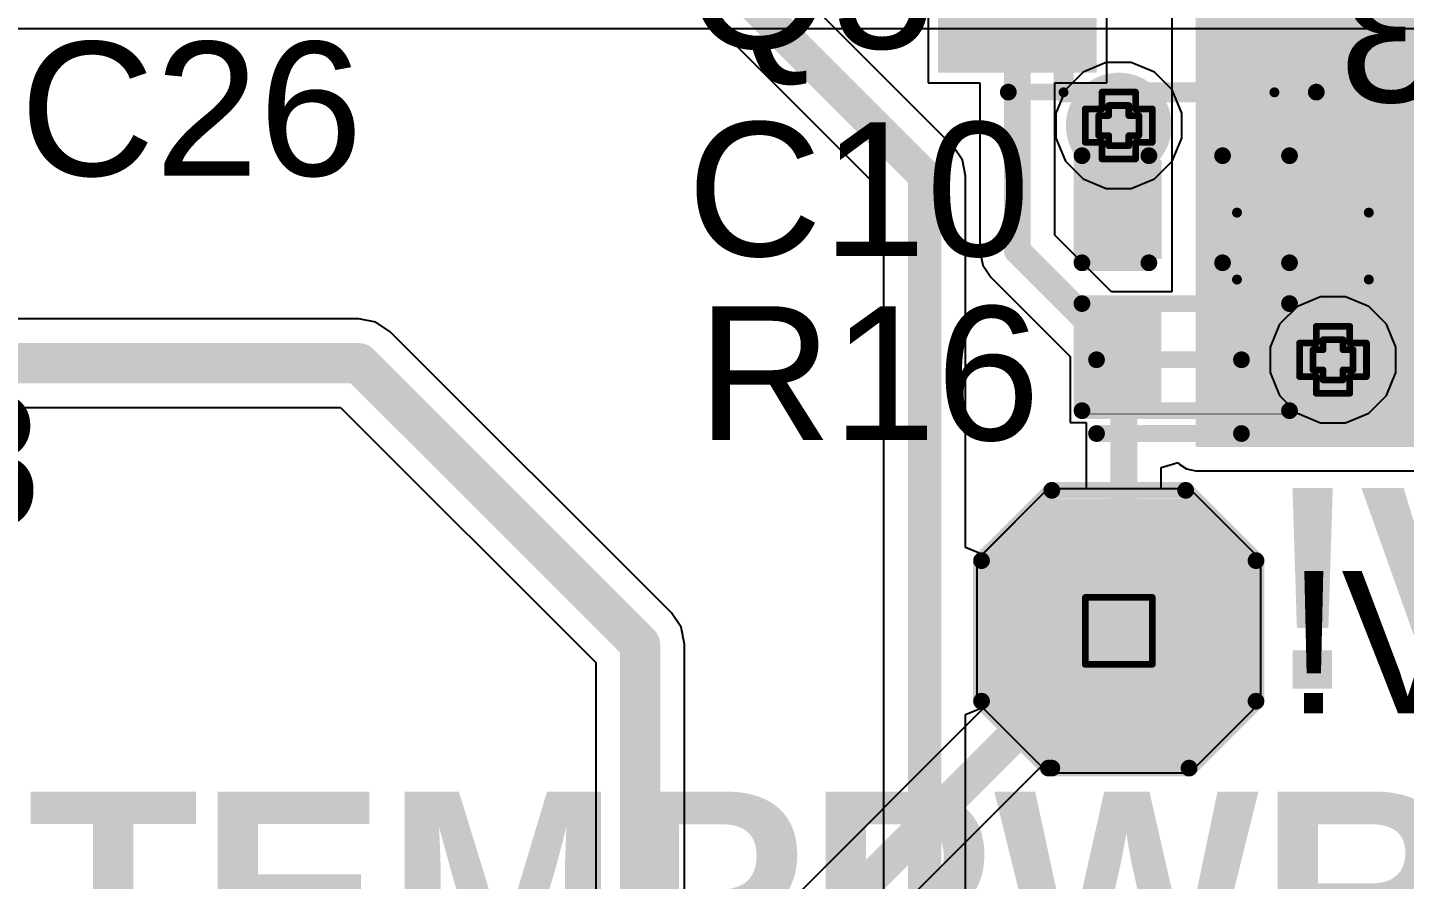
# Model space of a CAD drawing. Header units: inches. Extents: x -0.1 to 17.9, y -0.8 to 4.8.
# Drawn here: x 1.174 to 1.5853, y 3.2907 to 3.5453 of the extents above; entities that cross this region are included whole.
import ezdxf

# ---------------------------------------------------------------- set-up
doc = ezdxf.new("R2010")
doc.units = ezdxf.units.IN
doc.header["$MEASUREMENT"] = 0
for name, color, linetype in [('Bottom Layer 1', 5, 'Continuous'), ('Bottom Overlay', 54, 'Continuous'), ('Bottom Solder', 6, 'Continuous'), ('Drill Drawing', 1, 'Continuous'), ('GND+Signal', 16, 'Continuous'), ('Multi-Layer', 9, 'Continuous'), ('Pad Holes', 156, 'Continuous'), ('PWR+Signal', 76, 'Continuous'), ('Top 3D Body', 56, 'Continuous'), ('Top Layer 1', 1, 'Continuous'), ('Top Overlay', 2, 'Continuous'), ('Top Paste', 8, 'Continuous'), ('Top Solder', 216, 'Continuous'), ('Via Holes', 16, 'Continuous')]:
    doc.layers.add(name, color=color, linetype=linetype)
doc.styles.add('Arial', font='', dxfattribs={"height": 0.2})
doc.styles.add('Arial_Bold', font='', dxfattribs={"height": 0.2})
doc.styles.get('Arial').set_extended_font_data('Arial')
doc.styles.get('Arial_Bold').set_extended_font_data('Arial', bold=True)

# ---------------------------------------------------------------- blocks, each defined once
blk = doc.blocks.new('R___0402_146')
at = {"layer": 'Top Layer 1'}
for points in [[(-0.0275, -0.0125), (-0.0275, 0.0125), (-0.0095, 0.0125), (-0.0095, -0.0125)], [(0.0095, -0.0125), (0.0095, 0.0125), (0.0275, 0.0125), (0.0275, -0.0125)]]:
    blk.add_hatch(color=1, dxfattribs=at).paths.add_polyline_path(points)
at = {"layer": 'Top Paste'}
for points in [[(-0.0275, -0.0125), (-0.0275, 0.0125), (-0.0095, 0.0125), (-0.0095, -0.0125)], [(0.0095, -0.0125), (0.0095, 0.0125), (0.0275, 0.0125), (0.0275, -0.0125)]]:
    blk.add_hatch(color=8, dxfattribs=at).paths.add_polyline_path(points)
at = {"layer": 'Top Solder'}
for points in [[(-0.02967, -0.01467), (-0.02967, 0.01467), (-0.00733, 0.01467), (-0.00733, -0.01467)], [(0.00733, -0.01467), (0.00733, 0.01467), (0.02967, 0.01467), (0.02967, -0.01467)]]:
    blk.add_hatch(color=216, dxfattribs=at).paths.add_polyline_path(points)
at = {"layer": 'Top Overlay'}
for points in [[(-0.031, -0.016, 0.005, 0.005, 0), (-0.031, 0.016, 0.005, 0.005, 0)], [(-0.031, 0.016, 0.005, 0.005, 0), (0.031, 0.016, 0.005, 0.005, 0)], [(0.031, -0.016, 0.005, 0.005, 0), (0.031, 0.016, 0.005, 0.005, 0)], [(-0.031, -0.016, 0.005, 0.005, 0), (0.031, -0.016, 0.005, 0.005, 0)], [(-0.032, -0.017, 0.000127, 0.000127, 0), (0.032, -0.017, 0.000127, 0.000127, 0)]]:
    blk.add_lwpolyline(points, format="xyseb", dxfattribs=at)
for points in [[(-0.03225, 0.016, 0.0025, 0.0025, 1), (-0.02975, 0.016, 0.0025, 0.0025, 1)], [(-0.03225, 0.016, 0.0025, 0.0025, 1), (-0.02975, 0.016, 0.0025, 0.0025, 1)], [(0.02975, 0.016, 0.0025, 0.0025, 1), (0.03225, 0.016, 0.0025, 0.0025, 1)], [(0.02975, 0.016, 0.0025, 0.0025, 1), (0.03225, 0.016, 0.0025, 0.0025, 1)], [(-0.03225, -0.016, 0.0025, 0.0025, 1), (-0.02975, -0.016, 0.0025, 0.0025, 1)], [(-0.03225, -0.016, 0.0025, 0.0025, 1), (-0.02975, -0.016, 0.0025, 0.0025, 1)], [(0.02975, -0.016, 0.0025, 0.0025, 1), (0.03225, -0.016, 0.0025, 0.0025, 1)], [(0.02975, -0.016, 0.0025, 0.0025, 1), (0.03225, -0.016, 0.0025, 0.0025, 1)], [(-0.03203, -0.017, 0.0000635, 0.0000635, 1), (-0.03197, -0.017, 0.0000635, 0.0000635, 1)], [(0.03197, -0.017, 0.0000635, 0.0000635, 1), (0.03203, -0.017, 0.0000635, 0.0000635, 1)]]:
    blk.add_lwpolyline(points, format="xyseb", close=True, dxfattribs=at)
blk = doc.blocks.new('TSOT_25_166')
at = {"layer": 'Top Layer 1'}
for points in [[(-0.0236, 0.05118), (-0.0236, 0.02362), (-0.06297, 0.02362), (-0.06297, 0.05118)], [(0.06297, 0.05118), (0.06297, 0.02362), (0.0236, 0.02362), (0.0236, 0.05118)], [(-0.0236, 0.01378), (-0.0236, -0.01378), (-0.06297, -0.01378), (-0.06297, 0.01378)], [(-0.0236, -0.02362), (-0.0236, -0.05118), (-0.06297, -0.05118), (-0.06297, -0.02362)], [(0.06297, -0.02362), (0.06297, -0.05118), (0.0236, -0.05118), (0.0236, -0.02362)]]:
    blk.add_hatch(color=1, dxfattribs=at).paths.add_polyline_path(points)
at = {"layer": 'Top Paste'}
for points in [[(-0.0236, 0.05118), (-0.0236, 0.02362), (-0.06297, 0.02362), (-0.06297, 0.05118)], [(0.06297, 0.05118), (0.06297, 0.02362), (0.0236, 0.02362), (0.0236, 0.05118)], [(-0.0236, 0.01378), (-0.0236, -0.01378), (-0.06297, -0.01378), (-0.06297, 0.01378)], [(-0.0236, -0.02362), (-0.0236, -0.05118), (-0.06297, -0.05118), (-0.06297, -0.02362)], [(0.06297, -0.02362), (0.06297, -0.05118), (0.0236, -0.05118), (0.0236, -0.02362)]]:
    blk.add_hatch(color=8, dxfattribs=at).paths.add_polyline_path(points)
at = {"layer": 'Top Solder'}
for points in [[(-0.0196, 0.05518), (-0.0196, 0.01962), (-0.06697, 0.01962), (-0.06697, 0.05518)], [(0.06697, 0.05518), (0.06697, 0.01962), (0.0196, 0.01962), (0.0196, 0.05518)], [(-0.0196, 0.01778), (-0.0196, -0.01778), (-0.06697, -0.01778), (-0.06697, 0.01778)], [(-0.0196, -0.01962), (-0.0196, -0.05518), (-0.06697, -0.05518), (-0.06697, -0.01962)], [(0.06697, -0.01962), (0.06697, -0.05518), (0.0196, -0.05518), (0.0196, -0.01962)]]:
    blk.add_hatch(color=216, dxfattribs=at).paths.add_polyline_path(points)
at = {"layer": 'Top Overlay'}
for points in [[(-0.046, 0.061, 0.005, 0.005, 0), (0.046, 0.061, 0.005, 0.005, 0)], [(-0.075, 0.033, 0.005, 0.005, 0), (-0.075, 0.043, 0.005, 0.005, 0)], [(-0.075, 0.043, 0.005, 0.005, 0), (-0.07, 0.038, 0.005, 0.005, 0)], [(-0.075, 0.033, 0.005, 0.005, 0), (-0.07, 0.038, 0.005, 0.005, 0)], [(-0.046, -0.061, 0.005, 0.005, 0), (0.046, -0.061, 0.005, 0.005, 0)]]:
    blk.add_lwpolyline(points, format="xyseb", dxfattribs=at)
for points in [[(-0.04725, 0.061, 0.0025, 0.0025, 1), (-0.04475, 0.061, 0.0025, 0.0025, 1)], [(0.04475, 0.061, 0.0025, 0.0025, 1), (0.04725, 0.061, 0.0025, 0.0025, 1)], [(-0.07625, 0.043, 0.0025, 0.0025, 1), (-0.07375, 0.043, 0.0025, 0.0025, 1)], [(-0.07625, 0.043, 0.0025, 0.0025, 1), (-0.07375, 0.043, 0.0025, 0.0025, 1)], [(-0.07125, 0.038, 0.0025, 0.0025, 1), (-0.06875, 0.038, 0.0025, 0.0025, 1)], [(-0.07125, 0.038, 0.0025, 0.0025, 1), (-0.06875, 0.038, 0.0025, 0.0025, 1)], [(-0.07625, 0.033, 0.0025, 0.0025, 1), (-0.07375, 0.033, 0.0025, 0.0025, 1)], [(-0.07625, 0.033, 0.0025, 0.0025, 1), (-0.07375, 0.033, 0.0025, 0.0025, 1)], [(-0.04725, -0.061, 0.0025, 0.0025, 1), (-0.04475, -0.061, 0.0025, 0.0025, 1)], [(0.04475, -0.061, 0.0025, 0.0025, 1), (0.04725, -0.061, 0.0025, 0.0025, 1)]]:
    blk.add_lwpolyline(points, format="xyseb", close=True, dxfattribs=at)
blk = doc.blocks.new('T____P______TH_1_8___H_________0_92___196')
at = {"layer": 'Bottom Layer 1'}
blk.add_hatch(color=5, dxfattribs=at).paths.add_polyline_path([(0.01772, 0.03543), (-0.01772, 0.03543), (-0.03543, 0.01772), (-0.03543, -0.01772), (-0.01772, -0.03543), (0.01772, -0.03543), (0.03543, -0.01772), (0.03543, 0.01772)])
at = {"layer": 'Bottom Solder'}
blk.add_hatch(color=6, dxfattribs=at).paths.add_polyline_path([(0.01972, 0.03943), (-0.01972, 0.03943), (-0.03943, 0.01972), (-0.03943, -0.01972), (-0.01972, -0.03943), (0.01972, -0.03943), (0.03943, -0.01972), (0.03943, 0.01972)])
at = {"layer": 'GND+Signal'}
blk.add_hatch(color=16, dxfattribs=at).paths.add_polyline_path([(0.01772, 0.03543), (-0.01772, 0.03543), (-0.03543, 0.01772), (-0.03543, -0.01772), (-0.01772, -0.03543), (0.01772, -0.03543), (0.03543, -0.01772), (0.03543, 0.01772)])
at = {"layer": 'Multi-Layer'}
blk.add_hatch(color=9, dxfattribs=at).paths.add_polyline_path([(0.01772, 0.03543), (-0.01772, 0.03543), (-0.03543, 0.01772), (-0.03543, -0.01772), (-0.01772, -0.03543), (0.01772, -0.03543), (0.03543, -0.01772), (0.03543, 0.01772)])
at = {"layer": 'Pad Holes'}
h = blk.add_hatch(color=7, dxfattribs=at)
edge = h.paths.add_edge_path()
edge.add_arc((0, 0), 0.01811, 0, 360)
at = {"layer": 'PWR+Signal'}
blk.add_hatch(color=76, dxfattribs=at).paths.add_polyline_path([(0.01772, 0.03543), (-0.01772, 0.03543), (-0.03543, 0.01772), (-0.03543, -0.01772), (-0.01772, -0.03543), (0.01772, -0.03543), (0.03543, -0.01772), (0.03543, 0.01772)])
at = {"layer": 'Top Layer 1'}
blk.add_hatch(color=1, dxfattribs=at).paths.add_polyline_path([(0.01772, 0.03543), (-0.01772, 0.03543), (-0.03543, 0.01772), (-0.03543, -0.01772), (-0.01772, -0.03543), (0.01772, -0.03543), (0.03543, -0.01772), (0.03543, 0.01772)])
at = {"layer": 'Top Solder'}
blk.add_hatch(color=216, dxfattribs=at).paths.add_polyline_path([(0.01972, 0.03943), (-0.01972, 0.03943), (-0.03943, 0.01972), (-0.03943, -0.01972), (-0.01972, -0.03943), (0.01972, -0.03943), (0.03943, -0.01972), (0.03943, 0.01972)])
at = {"layer": 'Top Overlay'}
for points in [[(-0.041, 0.021, 0.005, 0.005, 0), (-0.02, 0.042, 0.005, 0.005, 0)], [(-0.02, 0.042, 0.005, 0.005, 0), (0.02, 0.042, 0.005, 0.005, 0)], [(0.02, 0.042, 0.005, 0.005, 0), (0.041, 0.021, 0.005, 0.005, 0)], [(-0.041, -0.021, 0.005, 0.005, 0), (-0.041, 0.021, 0.005, 0.005, 0)], [(0.041, -0.021, 0.005, 0.005, 0), (0.041, 0.021, 0.005, 0.005, 0)], [(-0.041, -0.021, 0.005, 0.005, 0), (-0.021, -0.041, 0.005, 0.005, 0)], [(0.021, -0.041, 0.005, 0.005, 0), (0.041, -0.021, 0.005, 0.005, 0)], [(-0.02, -0.041, 0.005, 0.005, 0), (0.021, -0.041, 0.005, 0.005, 0)]]:
    blk.add_lwpolyline(points, format="xyseb", dxfattribs=at)
for points in [[(-0.02125, 0.042, 0.0025, 0.0025, 1), (-0.01875, 0.042, 0.0025, 0.0025, 1)], [(-0.02125, 0.042, 0.0025, 0.0025, 1), (-0.01875, 0.042, 0.0025, 0.0025, 1)], [(0.01875, 0.042, 0.0025, 0.0025, 1), (0.02125, 0.042, 0.0025, 0.0025, 1)], [(0.01875, 0.042, 0.0025, 0.0025, 1), (0.02125, 0.042, 0.0025, 0.0025, 1)], [(-0.04225, 0.021, 0.0025, 0.0025, 1), (-0.03975, 0.021, 0.0025, 0.0025, 1)], [(-0.04225, 0.021, 0.0025, 0.0025, 1), (-0.03975, 0.021, 0.0025, 0.0025, 1)], [(0.03975, 0.021, 0.0025, 0.0025, 1), (0.04225, 0.021, 0.0025, 0.0025, 1)], [(0.03975, 0.021, 0.0025, 0.0025, 1), (0.04225, 0.021, 0.0025, 0.0025, 1)], [(-0.04225, -0.021, 0.0025, 0.0025, 1), (-0.03975, -0.021, 0.0025, 0.0025, 1)], [(-0.04225, -0.021, 0.0025, 0.0025, 1), (-0.03975, -0.021, 0.0025, 0.0025, 1)], [(0.03975, -0.021, 0.0025, 0.0025, 1), (0.04225, -0.021, 0.0025, 0.0025, 1)], [(0.03975, -0.021, 0.0025, 0.0025, 1), (0.04225, -0.021, 0.0025, 0.0025, 1)], [(-0.02225, -0.041, 0.0025, 0.0025, 1), (-0.01975, -0.041, 0.0025, 0.0025, 1)], [(-0.02125, -0.041, 0.0025, 0.0025, 1), (-0.01875, -0.041, 0.0025, 0.0025, 1)], [(0.01975, -0.041, 0.0025, 0.0025, 1), (0.02225, -0.041, 0.0025, 0.0025, 1)], [(0.01975, -0.041, 0.0025, 0.0025, 1), (0.02225, -0.041, 0.0025, 0.0025, 1)]]:
    blk.add_lwpolyline(points, format="xyseb", close=True, dxfattribs=at)
blk = doc.blocks.new('C___0402_238')
at = {"layer": 'Top Layer 1'}
for points in [[(-0.0275, -0.0125), (-0.0275, 0.0125), (-0.0095, 0.0125), (-0.0095, -0.0125)], [(0.0095, -0.0125), (0.0095, 0.0125), (0.0275, 0.0125), (0.0275, -0.0125)]]:
    blk.add_hatch(color=1, dxfattribs=at).paths.add_polyline_path(points)
at = {"layer": 'Top Paste'}
for points in [[(-0.0275, -0.0125), (-0.0275, 0.0125), (-0.0095, 0.0125), (-0.0095, -0.0125)], [(0.0095, -0.0125), (0.0095, 0.0125), (0.0275, 0.0125), (0.0275, -0.0125)]]:
    blk.add_hatch(color=8, dxfattribs=at).paths.add_polyline_path(points)
at = {"layer": 'Top Solder'}
for points in [[(-0.02986, -0.01486), (-0.02986, 0.01486), (-0.00714, 0.01486), (-0.00714, -0.01486)], [(0.00714, -0.01486), (0.00714, 0.01486), (0.02986, 0.01486), (0.02986, -0.01486)]]:
    blk.add_hatch(color=216, dxfattribs=at).paths.add_polyline_path(points)
at = {"layer": 'Top Overlay'}
for points in [[(-0.011, 0.016, 0.005, 0.005, 0), (-0.031, 0.016, 0.005, 0.005, 0)], [(-0.031, 0.016, 0.005, 0.005, 0), (-0.031, -0.016, 0.005, 0.005, 0)], [(0.031, 0.016, 0.005, 0.005, 0), (0.011, 0.016, 0.005, 0.005, 0)], [(0.031, 0.016, 0.005, 0.005, 0), (0.031, -0.016, 0.005, 0.005, 0)], [(-0.011, -0.016, 0.005, 0.005, 0), (-0.031, -0.016, 0.005, 0.005, 0)], [(0.031, -0.016, 0.005, 0.005, 0), (0.011, -0.016, 0.005, 0.005, 0)]]:
    blk.add_lwpolyline(points, format="xyseb", dxfattribs=at)
for points in [[(-0.03225, 0.016, 0.0025, 0.0025, 1), (-0.02975, 0.016, 0.0025, 0.0025, 1)], [(-0.03225, 0.016, 0.0025, 0.0025, 1), (-0.02975, 0.016, 0.0025, 0.0025, 1)], [(-0.01225, 0.016, 0.0025, 0.0025, 1), (-0.00975, 0.016, 0.0025, 0.0025, 1)], [(0.00975, 0.016, 0.0025, 0.0025, 1), (0.01225, 0.016, 0.0025, 0.0025, 1)], [(0.02975, 0.016, 0.0025, 0.0025, 1), (0.03225, 0.016, 0.0025, 0.0025, 1)], [(0.02975, 0.016, 0.0025, 0.0025, 1), (0.03225, 0.016, 0.0025, 0.0025, 1)], [(-0.03225, -0.016, 0.0025, 0.0025, 1), (-0.02975, -0.016, 0.0025, 0.0025, 1)], [(-0.03225, -0.016, 0.0025, 0.0025, 1), (-0.02975, -0.016, 0.0025, 0.0025, 1)], [(-0.01225, -0.016, 0.0025, 0.0025, 1), (-0.00975, -0.016, 0.0025, 0.0025, 1)], [(0.00975, -0.016, 0.0025, 0.0025, 1), (0.01225, -0.016, 0.0025, 0.0025, 1)], [(0.02975, -0.016, 0.0025, 0.0025, 1), (0.03225, -0.016, 0.0025, 0.0025, 1)], [(0.02975, -0.016, 0.0025, 0.0025, 1), (0.03225, -0.016, 0.0025, 0.0025, 1)]]:
    blk.add_lwpolyline(points, format="xyseb", close=True, dxfattribs=at)

msp = doc.modelspace()

# ---------------------------------------------------------------- hatches: boundary and pattern name
at = {"layer": 'Bottom Layer 1'}
h = msp.add_hatch(color=5, dxfattribs=at)
edge = h.paths.add_edge_path()
edge.add_arc((1.5, 3.516), 0.01181, 0, 360)
h = msp.add_hatch(color=5, dxfattribs=at)
edge = h.paths.add_edge_path()
edge.add_arc((1.564, 3.446), 0.01181, 0, 360)
at = {"layer": 'Bottom Solder'}
h = msp.add_hatch(color=6, dxfattribs=at)
edge = h.paths.add_edge_path()
edge.add_arc((1.5, 3.516), 0.01581, 0, 360)
h = msp.add_hatch(color=6, dxfattribs=at)
edge = h.paths.add_edge_path()
edge.add_arc((1.564, 3.446), 0.01581, 0, 360)
at = {"layer": 'GND+Signal'}
h = msp.add_hatch(color=16, dxfattribs=at)
edge = h.paths.add_edge_path()
edge.add_arc((1.5, 3.516), 0.01181, 0, 360)
h = msp.add_hatch(color=16, dxfattribs=at)
edge = h.paths.add_edge_path()
edge.add_arc((1.564, 3.446), 0.01181, 0, 360)
at = {"layer": 'Pad Holes'}
h = msp.add_hatch(color=7, dxfattribs=at)
edge = h.paths.add_edge_path()
edge.add_arc((1.4835, 3.52594), 0.0015, 0, 360)
h = msp.add_hatch(color=7, dxfattribs=at)
edge = h.paths.add_edge_path()
edge.add_arc((1.4835, 3.52594), 0.0015, 0, 360)
h = msp.add_hatch(color=7, dxfattribs=at)
edge = h.paths.add_edge_path()
edge.add_arc((1.5465, 3.52594), 0.0015, 0, 360)
h = msp.add_hatch(color=7, dxfattribs=at)
edge = h.paths.add_edge_path()
edge.add_arc((1.5465, 3.52594), 0.0015, 0, 360)
h = msp.add_hatch(color=7, dxfattribs=at)
edge = h.paths.add_edge_path()
edge.add_arc((1.53531, 3.49), 0.0015, 0, 360)
h = msp.add_hatch(color=7, dxfattribs=at)
edge = h.paths.add_edge_path()
edge.add_arc((1.57469, 3.49), 0.0015, 0, 360)
h = msp.add_hatch(color=7, dxfattribs=at)
edge = h.paths.add_edge_path()
edge.add_arc((1.53531, 3.47), 0.0015, 0, 360)
h = msp.add_hatch(color=7, dxfattribs=at)
edge = h.paths.add_edge_path()
edge.add_arc((1.57469, 3.47), 0.0015, 0, 360)
h = msp.add_hatch(color=7, dxfattribs=at)
edge = h.paths.add_edge_path()
edge.add_arc((1.49335, 3.44602), 0.00125, 0, 360)
h = msp.add_hatch(color=7, dxfattribs=at)
edge = h.paths.add_edge_path()
edge.add_arc((1.53665, 3.44602), 0.00125, 0, 360)
h = msp.add_hatch(color=7, dxfattribs=at)
edge = h.paths.add_edge_path()
edge.add_arc((1.49335, 3.42398), 0.00125, 0, 360)
h = msp.add_hatch(color=7, dxfattribs=at)
edge = h.paths.add_edge_path()
edge.add_arc((1.53665, 3.42398), 0.00125, 0, 360)
at = {"layer": 'PWR+Signal'}
h = msp.add_hatch(color=76, dxfattribs=at)
edge = h.paths.add_edge_path()
edge.add_arc((1.5, 3.516), 0.01181, 0, 360)
h = msp.add_hatch(color=76, dxfattribs=at)
edge = h.paths.add_edge_path()
edge.add_arc((1.564, 3.446), 0.01181, 0, 360)
at = {"layer": 'Top 3D Body'}
h = msp.add_hatch(color=56, dxfattribs=at)
edge = h.paths.add_edge_path()
edge.add_arc((1.4835, 3.52594), 0.0015, 0, 360)
h = msp.add_hatch(color=56, dxfattribs=at)
edge = h.paths.add_edge_path()
edge.add_arc((1.4835, 3.52594), 0.0015, 0, 360)
h = msp.add_hatch(color=56, dxfattribs=at)
edge = h.paths.add_edge_path()
edge.add_arc((1.5465, 3.52594), 0.0015, 0, 360)
h = msp.add_hatch(color=56, dxfattribs=at)
edge = h.paths.add_edge_path()
edge.add_arc((1.5465, 3.52594), 0.0015, 0, 360)
h = msp.add_hatch(color=56, dxfattribs=at)
edge = h.paths.add_edge_path()
edge.add_arc((1.53531, 3.49), 0.0015, 0, 360)
h = msp.add_hatch(color=56, dxfattribs=at)
edge = h.paths.add_edge_path()
edge.add_arc((1.57469, 3.49), 0.0015, 0, 360)
h = msp.add_hatch(color=56, dxfattribs=at)
edge = h.paths.add_edge_path()
edge.add_arc((1.53531, 3.47), 0.0015, 0, 360)
h = msp.add_hatch(color=56, dxfattribs=at)
edge = h.paths.add_edge_path()
edge.add_arc((1.57469, 3.47), 0.0015, 0, 360)
h = msp.add_hatch(color=56, dxfattribs=at)
edge = h.paths.add_edge_path()
edge.add_arc((1.49335, 3.44602), 0.00125, 0, 360)
h = msp.add_hatch(color=56, dxfattribs=at)
edge = h.paths.add_edge_path()
edge.add_arc((1.53665, 3.44602), 0.00125, 0, 360)
h = msp.add_hatch(color=56, dxfattribs=at)
edge = h.paths.add_edge_path()
edge.add_arc((1.49335, 3.42398), 0.00125, 0, 360)
h = msp.add_hatch(color=56, dxfattribs=at)
edge = h.paths.add_edge_path()
edge.add_arc((1.53665, 3.42398), 0.00125, 0, 360)
at = {"layer": 'Top Layer 1'}
msp.add_hatch(color=1, dxfattribs=at).paths.add_polyline_path([(1.523, 3.42), (1.628, 3.42), (1.628, 3.567), (1.523, 3.567)])
h = msp.add_hatch(color=1, dxfattribs=at)
edge = h.paths.add_edge_path()
edge.add_arc((1.5, 3.516), 0.01181, 0, 360)
h = msp.add_hatch(color=1, dxfattribs=at)
edge = h.paths.add_edge_path()
edge.add_arc((1.564, 3.446), 0.01181, 0, 360)
at = {"layer": 'Via Holes'}
h = msp.add_hatch(color=7, dxfattribs=at)
edge = h.paths.add_edge_path()
edge.add_arc((1.5, 3.516), 0.00591, 0, 360)
h = msp.add_hatch(color=7, dxfattribs=at)
edge = h.paths.add_edge_path()
edge.add_arc((1.564, 3.446), 0.00591, 0, 360)

# ---------------------------------------------------------------- linework, layer by layer
at = {"layer": 'Bottom Layer 1'}
for p, q in [((1.56026, 3.46481), (1.55334, 3.46195)), ((1.56774, 3.46481), (1.56026, 3.46481)), ((1.57466, 3.46195), (1.56774, 3.46481)), ((1.55334, 3.46195), (1.54805, 3.45666)), ((1.57995, 3.45666), (1.57466, 3.46195)), ((1.54805, 3.45666), (1.54519, 3.44974)), ((1.58281, 3.44974), (1.57995, 3.45666)), ((1.54519, 3.44974), (1.54519, 3.44226)), ((1.58281, 3.44226), (1.58281, 3.44974)), ((1.54519, 3.44226), (1.54805, 3.43534)), ((1.57995, 3.43534), (1.58281, 3.44226)), ((1.54805, 3.43534), (1.55334, 3.43005)), ((1.57466, 3.43005), (1.57995, 3.43534)), ((1.55334, 3.43005), (1.56026, 3.42719)), ((1.56026, 3.42719), (1.56774, 3.42719)), ((1.56774, 3.42719), (1.57466, 3.43005)), ((1.47878, 3.40743), (1.45757, 3.38622)), ((1.52122, 3.40743), (1.47878, 3.40743)), ((1.54243, 3.38622), (1.52122, 3.40743)), ((1.45757, 3.38622), (1.45757, 3.34378)), ((1.54243, 3.34378), (1.54243, 3.38622)), ((1.45757, 3.34378), (1.47878, 3.32257)), ((1.52122, 3.32257), (1.54243, 3.34378)), ((1.47878, 3.32257), (1.52122, 3.32257))]:
    msp.add_line(p, q, dxfattribs=at)
at = {"layer": 'Drill Drawing'}
for points in [[(1.495, 3.521, 0.002, 0.002, 0), (1.495, 3.526, 0.002, 0.002, 0)], [(1.495, 3.526, 0.002, 0.002, 0), (1.505, 3.526, 0.002, 0.002, 0)], [(1.505, 3.521, 0.002, 0.002, 0), (1.505, 3.526, 0.002, 0.002, 0)], [(1.49, 3.511, 0.002, 0.002, 0), (1.49, 3.521, 0.002, 0.002, 0)], [(1.49, 3.521, 0.002, 0.002, 0), (1.495, 3.521, 0.002, 0.002, 0)], [(1.497, 3.519, 0.002, 0.002, 0), (1.497, 3.522, 0.002, 0.002, 0)], [(1.497, 3.522, 0.002, 0.002, 0), (1.503, 3.522, 0.002, 0.002, 0)], [(1.503, 3.519, 0.002, 0.002, 0), (1.503, 3.522, 0.002, 0.002, 0)], [(1.505, 3.521, 0.002, 0.002, 0), (1.51, 3.521, 0.002, 0.002, 0)], [(1.51, 3.511, 0.002, 0.002, 0), (1.51, 3.521, 0.002, 0.002, 0)], [(1.494, 3.513, 0.002, 0.002, 0), (1.494, 3.519, 0.002, 0.002, 0)], [(1.494, 3.519, 0.002, 0.002, 0), (1.497, 3.519, 0.002, 0.002, 0)], [(1.503, 3.519, 0.002, 0.002, 0), (1.506, 3.519, 0.002, 0.002, 0)], [(1.506, 3.513, 0.002, 0.002, 0), (1.506, 3.519, 0.002, 0.002, 0)], [(1.494, 3.513, 0.002, 0.002, 0), (1.497, 3.513, 0.002, 0.002, 0)], [(1.497, 3.51, 0.002, 0.002, 0), (1.497, 3.513, 0.002, 0.002, 0)], [(1.503, 3.513, 0.002, 0.002, 0), (1.506, 3.513, 0.002, 0.002, 0)], [(1.503, 3.51, 0.002, 0.002, 0), (1.503, 3.513, 0.002, 0.002, 0)], [(1.49, 3.511, 0.002, 0.002, 0), (1.495, 3.511, 0.002, 0.002, 0)], [(1.495, 3.506, 0.002, 0.002, 0), (1.495, 3.511, 0.002, 0.002, 0)], [(1.497, 3.51, 0.002, 0.002, 0), (1.503, 3.51, 0.002, 0.002, 0)], [(1.505, 3.511, 0.002, 0.002, 0), (1.51, 3.511, 0.002, 0.002, 0)], [(1.505, 3.506, 0.002, 0.002, 0), (1.505, 3.511, 0.002, 0.002, 0)], [(1.495, 3.506, 0.002, 0.002, 0), (1.505, 3.506, 0.002, 0.002, 0)], [(1.559, 3.451, 0.002, 0.002, 0), (1.559, 3.456, 0.002, 0.002, 0)], [(1.559, 3.456, 0.002, 0.002, 0), (1.569, 3.456, 0.002, 0.002, 0)], [(1.569, 3.451, 0.002, 0.002, 0), (1.569, 3.456, 0.002, 0.002, 0)], [(1.554, 3.441, 0.002, 0.002, 0), (1.554, 3.451, 0.002, 0.002, 0)], [(1.554, 3.451, 0.002, 0.002, 0), (1.559, 3.451, 0.002, 0.002, 0)], [(1.561, 3.449, 0.002, 0.002, 0), (1.561, 3.452, 0.002, 0.002, 0)], [(1.561, 3.452, 0.002, 0.002, 0), (1.567, 3.452, 0.002, 0.002, 0)], [(1.567, 3.449, 0.002, 0.002, 0), (1.567, 3.452, 0.002, 0.002, 0)], [(1.569, 3.451, 0.002, 0.002, 0), (1.574, 3.451, 0.002, 0.002, 0)], [(1.574, 3.441, 0.002, 0.002, 0), (1.574, 3.451, 0.002, 0.002, 0)], [(1.558, 3.443, 0.002, 0.002, 0), (1.558, 3.449, 0.002, 0.002, 0)], [(1.558, 3.449, 0.002, 0.002, 0), (1.561, 3.449, 0.002, 0.002, 0)], [(1.567, 3.449, 0.002, 0.002, 0), (1.57, 3.449, 0.002, 0.002, 0)], [(1.57, 3.443, 0.002, 0.002, 0), (1.57, 3.449, 0.002, 0.002, 0)], [(1.558, 3.443, 0.002, 0.002, 0), (1.561, 3.443, 0.002, 0.002, 0)], [(1.561, 3.44, 0.002, 0.002, 0), (1.561, 3.443, 0.002, 0.002, 0)], [(1.567, 3.443, 0.002, 0.002, 0), (1.57, 3.443, 0.002, 0.002, 0)], [(1.567, 3.44, 0.002, 0.002, 0), (1.567, 3.443, 0.002, 0.002, 0)], [(1.554, 3.441, 0.002, 0.002, 0), (1.559, 3.441, 0.002, 0.002, 0)], [(1.559, 3.436, 0.002, 0.002, 0), (1.559, 3.441, 0.002, 0.002, 0)], [(1.561, 3.44, 0.002, 0.002, 0), (1.567, 3.44, 0.002, 0.002, 0)], [(1.569, 3.441, 0.002, 0.002, 0), (1.574, 3.441, 0.002, 0.002, 0)], [(1.569, 3.436, 0.002, 0.002, 0), (1.569, 3.441, 0.002, 0.002, 0)], [(1.559, 3.436, 0.002, 0.002, 0), (1.569, 3.436, 0.002, 0.002, 0)], [(1.49, 3.375, 0.002, 0.002, 0), (1.51, 3.375, 0.002, 0.002, 0)], [(1.49, 3.355, 0.002, 0.002, 0), (1.49, 3.375, 0.002, 0.002, 0)], [(1.51, 3.355, 0.002, 0.002, 0), (1.51, 3.375, 0.002, 0.002, 0)], [(1.49, 3.355, 0.002, 0.002, 0), (1.51, 3.355, 0.002, 0.002, 0)]]:
    msp.add_lwpolyline(points, format="xyseb", dxfattribs=at)
for points in [[(1.4945, 3.526, 0.001, 0.001, 1), (1.4955, 3.526, 0.001, 0.001, 1)], [(1.4945, 3.526, 0.001, 0.001, 1), (1.4955, 3.526, 0.001, 0.001, 1)], [(1.5045, 3.526, 0.001, 0.001, 1), (1.5055, 3.526, 0.001, 0.001, 1)], [(1.5045, 3.526, 0.001, 0.001, 1), (1.5055, 3.526, 0.001, 0.001, 1)], [(1.4895, 3.521, 0.001, 0.001, 1), (1.4905, 3.521, 0.001, 0.001, 1)], [(1.4895, 3.521, 0.001, 0.001, 1), (1.4905, 3.521, 0.001, 0.001, 1)], [(1.4945, 3.521, 0.001, 0.001, 1), (1.4955, 3.521, 0.001, 0.001, 1)], [(1.4945, 3.521, 0.001, 0.001, 1), (1.4955, 3.521, 0.001, 0.001, 1)], [(1.4965, 3.522, 0.001, 0.001, 1), (1.4975, 3.522, 0.001, 0.001, 1)], [(1.4965, 3.522, 0.001, 0.001, 1), (1.4975, 3.522, 0.001, 0.001, 1)], [(1.5025, 3.522, 0.001, 0.001, 1), (1.5035, 3.522, 0.001, 0.001, 1)], [(1.5025, 3.522, 0.001, 0.001, 1), (1.5035, 3.522, 0.001, 0.001, 1)], [(1.5045, 3.521, 0.001, 0.001, 1), (1.5055, 3.521, 0.001, 0.001, 1)], [(1.5045, 3.521, 0.001, 0.001, 1), (1.5055, 3.521, 0.001, 0.001, 1)], [(1.5095, 3.521, 0.001, 0.001, 1), (1.5105, 3.521, 0.001, 0.001, 1)], [(1.5095, 3.521, 0.001, 0.001, 1), (1.5105, 3.521, 0.001, 0.001, 1)], [(1.4935, 3.519, 0.001, 0.001, 1), (1.4945, 3.519, 0.001, 0.001, 1)], [(1.4935, 3.519, 0.001, 0.001, 1), (1.4945, 3.519, 0.001, 0.001, 1)], [(1.4965, 3.519, 0.001, 0.001, 1), (1.4975, 3.519, 0.001, 0.001, 1)], [(1.4965, 3.519, 0.001, 0.001, 1), (1.4975, 3.519, 0.001, 0.001, 1)], [(1.5025, 3.519, 0.001, 0.001, 1), (1.5035, 3.519, 0.001, 0.001, 1)], [(1.5025, 3.519, 0.001, 0.001, 1), (1.5035, 3.519, 0.001, 0.001, 1)], [(1.5055, 3.519, 0.001, 0.001, 1), (1.5065, 3.519, 0.001, 0.001, 1)], [(1.5055, 3.519, 0.001, 0.001, 1), (1.5065, 3.519, 0.001, 0.001, 1)], [(1.4935, 3.513, 0.001, 0.001, 1), (1.4945, 3.513, 0.001, 0.001, 1)], [(1.4935, 3.513, 0.001, 0.001, 1), (1.4945, 3.513, 0.001, 0.001, 1)], [(1.4965, 3.513, 0.001, 0.001, 1), (1.4975, 3.513, 0.001, 0.001, 1)], [(1.4965, 3.513, 0.001, 0.001, 1), (1.4975, 3.513, 0.001, 0.001, 1)], [(1.5025, 3.513, 0.001, 0.001, 1), (1.5035, 3.513, 0.001, 0.001, 1)], [(1.5025, 3.513, 0.001, 0.001, 1), (1.5035, 3.513, 0.001, 0.001, 1)], [(1.5055, 3.513, 0.001, 0.001, 1), (1.5065, 3.513, 0.001, 0.001, 1)], [(1.5055, 3.513, 0.001, 0.001, 1), (1.5065, 3.513, 0.001, 0.001, 1)], [(1.4895, 3.511, 0.001, 0.001, 1), (1.4905, 3.511, 0.001, 0.001, 1)], [(1.4895, 3.511, 0.001, 0.001, 1), (1.4905, 3.511, 0.001, 0.001, 1)], [(1.4945, 3.511, 0.001, 0.001, 1), (1.4955, 3.511, 0.001, 0.001, 1)], [(1.4945, 3.511, 0.001, 0.001, 1), (1.4955, 3.511, 0.001, 0.001, 1)], [(1.4965, 3.51, 0.001, 0.001, 1), (1.4975, 3.51, 0.001, 0.001, 1)], [(1.4965, 3.51, 0.001, 0.001, 1), (1.4975, 3.51, 0.001, 0.001, 1)], [(1.5025, 3.51, 0.001, 0.001, 1), (1.5035, 3.51, 0.001, 0.001, 1)], [(1.5025, 3.51, 0.001, 0.001, 1), (1.5035, 3.51, 0.001, 0.001, 1)], [(1.5045, 3.511, 0.001, 0.001, 1), (1.5055, 3.511, 0.001, 0.001, 1)], [(1.5045, 3.511, 0.001, 0.001, 1), (1.5055, 3.511, 0.001, 0.001, 1)], [(1.5095, 3.511, 0.001, 0.001, 1), (1.5105, 3.511, 0.001, 0.001, 1)], [(1.5095, 3.511, 0.001, 0.001, 1), (1.5105, 3.511, 0.001, 0.001, 1)], [(1.4945, 3.506, 0.001, 0.001, 1), (1.4955, 3.506, 0.001, 0.001, 1)], [(1.4945, 3.506, 0.001, 0.001, 1), (1.4955, 3.506, 0.001, 0.001, 1)], [(1.5045, 3.506, 0.001, 0.001, 1), (1.5055, 3.506, 0.001, 0.001, 1)], [(1.5045, 3.506, 0.001, 0.001, 1), (1.5055, 3.506, 0.001, 0.001, 1)], [(1.5585, 3.456, 0.001, 0.001, 1), (1.5595, 3.456, 0.001, 0.001, 1)], [(1.5585, 3.456, 0.001, 0.001, 1), (1.5595, 3.456, 0.001, 0.001, 1)], [(1.5685, 3.456, 0.001, 0.001, 1), (1.5695, 3.456, 0.001, 0.001, 1)], [(1.5685, 3.456, 0.001, 0.001, 1), (1.5695, 3.456, 0.001, 0.001, 1)], [(1.5535, 3.451, 0.001, 0.001, 1), (1.5545, 3.451, 0.001, 0.001, 1)], [(1.5535, 3.451, 0.001, 0.001, 1), (1.5545, 3.451, 0.001, 0.001, 1)], [(1.5585, 3.451, 0.001, 0.001, 1), (1.5595, 3.451, 0.001, 0.001, 1)], [(1.5585, 3.451, 0.001, 0.001, 1), (1.5595, 3.451, 0.001, 0.001, 1)], [(1.5605, 3.452, 0.001, 0.001, 1), (1.5615, 3.452, 0.001, 0.001, 1)], [(1.5605, 3.452, 0.001, 0.001, 1), (1.5615, 3.452, 0.001, 0.001, 1)], [(1.5665, 3.452, 0.001, 0.001, 1), (1.5675, 3.452, 0.001, 0.001, 1)], [(1.5665, 3.452, 0.001, 0.001, 1), (1.5675, 3.452, 0.001, 0.001, 1)], [(1.5685, 3.451, 0.001, 0.001, 1), (1.5695, 3.451, 0.001, 0.001, 1)], [(1.5685, 3.451, 0.001, 0.001, 1), (1.5695, 3.451, 0.001, 0.001, 1)], [(1.5735, 3.451, 0.001, 0.001, 1), (1.5745, 3.451, 0.001, 0.001, 1)], [(1.5735, 3.451, 0.001, 0.001, 1), (1.5745, 3.451, 0.001, 0.001, 1)], [(1.5575, 3.449, 0.001, 0.001, 1), (1.5585, 3.449, 0.001, 0.001, 1)], [(1.5575, 3.449, 0.001, 0.001, 1), (1.5585, 3.449, 0.001, 0.001, 1)], [(1.5605, 3.449, 0.001, 0.001, 1), (1.5615, 3.449, 0.001, 0.001, 1)], [(1.5605, 3.449, 0.001, 0.001, 1), (1.5615, 3.449, 0.001, 0.001, 1)], [(1.5665, 3.449, 0.001, 0.001, 1), (1.5675, 3.449, 0.001, 0.001, 1)], [(1.5665, 3.449, 0.001, 0.001, 1), (1.5675, 3.449, 0.001, 0.001, 1)], [(1.5695, 3.449, 0.001, 0.001, 1), (1.5705, 3.449, 0.001, 0.001, 1)], [(1.5695, 3.449, 0.001, 0.001, 1), (1.5705, 3.449, 0.001, 0.001, 1)], [(1.5575, 3.443, 0.001, 0.001, 1), (1.5585, 3.443, 0.001, 0.001, 1)], [(1.5575, 3.443, 0.001, 0.001, 1), (1.5585, 3.443, 0.001, 0.001, 1)], [(1.5605, 3.443, 0.001, 0.001, 1), (1.5615, 3.443, 0.001, 0.001, 1)], [(1.5605, 3.443, 0.001, 0.001, 1), (1.5615, 3.443, 0.001, 0.001, 1)], [(1.5665, 3.443, 0.001, 0.001, 1), (1.5675, 3.443, 0.001, 0.001, 1)], [(1.5665, 3.443, 0.001, 0.001, 1), (1.5675, 3.443, 0.001, 0.001, 1)], [(1.5695, 3.443, 0.001, 0.001, 1), (1.5705, 3.443, 0.001, 0.001, 1)], [(1.5695, 3.443, 0.001, 0.001, 1), (1.5705, 3.443, 0.001, 0.001, 1)], [(1.5535, 3.441, 0.001, 0.001, 1), (1.5545, 3.441, 0.001, 0.001, 1)], [(1.5535, 3.441, 0.001, 0.001, 1), (1.5545, 3.441, 0.001, 0.001, 1)], [(1.5585, 3.441, 0.001, 0.001, 1), (1.5595, 3.441, 0.001, 0.001, 1)], [(1.5585, 3.441, 0.001, 0.001, 1), (1.5595, 3.441, 0.001, 0.001, 1)], [(1.5605, 3.44, 0.001, 0.001, 1), (1.5615, 3.44, 0.001, 0.001, 1)], [(1.5605, 3.44, 0.001, 0.001, 1), (1.5615, 3.44, 0.001, 0.001, 1)], [(1.5665, 3.44, 0.001, 0.001, 1), (1.5675, 3.44, 0.001, 0.001, 1)], [(1.5665, 3.44, 0.001, 0.001, 1), (1.5675, 3.44, 0.001, 0.001, 1)], [(1.5685, 3.441, 0.001, 0.001, 1), (1.5695, 3.441, 0.001, 0.001, 1)], [(1.5685, 3.441, 0.001, 0.001, 1), (1.5695, 3.441, 0.001, 0.001, 1)], [(1.5735, 3.441, 0.001, 0.001, 1), (1.5745, 3.441, 0.001, 0.001, 1)], [(1.5735, 3.441, 0.001, 0.001, 1), (1.5745, 3.441, 0.001, 0.001, 1)], [(1.5585, 3.436, 0.001, 0.001, 1), (1.5595, 3.436, 0.001, 0.001, 1)], [(1.5585, 3.436, 0.001, 0.001, 1), (1.5595, 3.436, 0.001, 0.001, 1)], [(1.5685, 3.436, 0.001, 0.001, 1), (1.5695, 3.436, 0.001, 0.001, 1)], [(1.5685, 3.436, 0.001, 0.001, 1), (1.5695, 3.436, 0.001, 0.001, 1)], [(1.4895, 3.375, 0.001, 0.001, 1), (1.4905, 3.375, 0.001, 0.001, 1)], [(1.4895, 3.375, 0.001, 0.001, 1), (1.4905, 3.375, 0.001, 0.001, 1)], [(1.5095, 3.375, 0.001, 0.001, 1), (1.5105, 3.375, 0.001, 0.001, 1)], [(1.5095, 3.375, 0.001, 0.001, 1), (1.5105, 3.375, 0.001, 0.001, 1)], [(1.4895, 3.355, 0.001, 0.001, 1), (1.4905, 3.355, 0.001, 0.001, 1)], [(1.4895, 3.355, 0.001, 0.001, 1), (1.4905, 3.355, 0.001, 0.001, 1)], [(1.5095, 3.355, 0.001, 0.001, 1), (1.5105, 3.355, 0.001, 0.001, 1)], [(1.5095, 3.355, 0.001, 0.001, 1), (1.5105, 3.355, 0.001, 0.001, 1)]]:
    msp.add_lwpolyline(points, format="xyseb", close=True, dxfattribs=at)
at = {"layer": 'GND+Signal'}
for p, q in [((1.45065, 3.50965), (1.34405, 3.61626)), ((1.33033, 3.59537), (1.42976, 3.49593)), ((1.4533, 3.50568), (1.45065, 3.50965)), ((1.45424, 3.501), (1.4533, 3.50568)), ((1.45424, 3.38995), (1.45424, 3.501)), ((1.42976, 3.49593), (1.42976, 3.21504)), ((1.56026, 3.46481), (1.55334, 3.46195)), ((1.56774, 3.46481), (1.56026, 3.46481)), ((1.57466, 3.46195), (1.56774, 3.46481)), ((1.55334, 3.46195), (1.54805, 3.45666)), ((1.57995, 3.45666), (1.57466, 3.46195)), ((1.273, 3.45825), (0.34352, 3.45825)), ((1.27807, 3.45725), (1.273, 3.45825)), ((1.28237, 3.45437), (1.27807, 3.45725)), ((1.54805, 3.45666), (1.54519, 3.44974)), ((1.58281, 3.44974), (1.57995, 3.45666)), ((1.36637, 3.37037), (1.28237, 3.45437)), ((1.54519, 3.44974), (1.54519, 3.44226)), ((1.58281, 3.44226), (1.58281, 3.44974)), ((1.54519, 3.44226), (1.54805, 3.43534)), ((1.57995, 3.43534), (1.58281, 3.44226)), ((1.54805, 3.43534), (1.55334, 3.43005)), ((1.57466, 3.43005), (1.57995, 3.43534)), ((0.34352, 3.43175), (1.26751, 3.43175)), ((1.26751, 3.43175), (1.34375, 3.35551)), ((1.55334, 3.43005), (1.56026, 3.42719)), ((1.56026, 3.42719), (1.56774, 3.42719)), ((1.56774, 3.42719), (1.57466, 3.43005)), ((1.47878, 3.40743), (1.45924, 3.38788)), ((1.52122, 3.40743), (1.47878, 3.40743)), ((1.54243, 3.38622), (1.52122, 3.40743)), ((1.45924, 3.38788), (1.45424, 3.38995)), ((1.54243, 3.34378), (1.54243, 3.38622)), ((1.36925, 3.36607), (1.36637, 3.37037)), ((1.37025, 3.361), (1.36925, 3.36607)), ((1.37025, 3.03735), (1.37025, 3.361)), ((1.34375, 3.35551), (1.34375, 3.03735)), ((1.45424, 3.34005), (1.45924, 3.34212)), ((1.45424, 3.066), (1.45424, 3.34005)), ((1.45924, 3.34212), (1.47878, 3.32257)), ((1.52122, 3.32257), (1.54243, 3.34378)), ((1.47878, 3.32257), (1.52122, 3.32257))]:
    msp.add_line(p, q, dxfattribs=at)
for points in [[(1.33539, 3.60761, 0.01, 0.01, 0), (1.442, 3.501, 0.01, 0.01, 0)], [(1.442, 3.066, 0.01, 0.01, 0), (1.442, 3.501, 0.01, 0.01, 0)], [(0.32, 3.445, 0.012, 0.012, 0), (1.273, 3.445, 0.012, 0.012, 0)], [(1.273, 3.445, 0.012, 0.012, 0), (1.357, 3.361, 0.012, 0.012, 0)], [(1.357, 3.024, 0.012, 0.012, 0), (1.357, 3.361, 0.012, 0.012, 0)]]:
    msp.add_lwpolyline(points, format="xyseb", dxfattribs=at)
for points in [[(1.4395, 3.501, 0.005, 0.005, 1), (1.4445, 3.501, 0.005, 0.005, 1)], [(1.4395, 3.501, 0.005, 0.005, 1), (1.4445, 3.501, 0.005, 0.005, 1)], [(1.27, 3.445, 0.006, 0.006, 1), (1.276, 3.445, 0.006, 0.006, 1)], [(1.27, 3.445, 0.006, 0.006, 1), (1.276, 3.445, 0.006, 0.006, 1)], [(1.354, 3.361, 0.006, 0.006, 1), (1.36, 3.361, 0.006, 0.006, 1)], [(1.354, 3.361, 0.006, 0.006, 1), (1.36, 3.361, 0.006, 0.006, 1)]]:
    msp.add_lwpolyline(points, format="xyseb", close=True, dxfattribs=at)
at = {"layer": 'PWR+Signal'}
for p, q in [((0.249, 3.545), (2.1862, 3.545)), ((1.49626, 3.53481), (1.48934, 3.53195)), ((1.50374, 3.53481), (1.49626, 3.53481)), ((1.51066, 3.53195), (1.50374, 3.53481)), ((1.48934, 3.53195), (1.48405, 3.52666)), ((1.51595, 3.52666), (1.51066, 3.53195)), ((1.48405, 3.52666), (1.48119, 3.51974)), ((1.51881, 3.51974), (1.51595, 3.52666)), ((1.48119, 3.51974), (1.48119, 3.51226)), ((1.51881, 3.51226), (1.51881, 3.51974)), ((1.48119, 3.51226), (1.48405, 3.50534)), ((1.51595, 3.50534), (1.51881, 3.51226)), ((1.48405, 3.50534), (1.48934, 3.50005)), ((1.51066, 3.50005), (1.51595, 3.50534)), ((1.48934, 3.50005), (1.49626, 3.49719)), ((1.49626, 3.49719), (1.50374, 3.49719)), ((1.50374, 3.49719), (1.51066, 3.50005)), ((1.47878, 3.40743), (1.45757, 3.38622)), ((1.52122, 3.40743), (1.47878, 3.40743)), ((1.54243, 3.38622), (1.52122, 3.40743)), ((1.45757, 3.38622), (1.45757, 3.34378)), ((1.54243, 3.34378), (1.54243, 3.38622)), ((1.45757, 3.34378), (1.47878, 3.32257)), ((1.52122, 3.32257), (1.54243, 3.34378)), ((1.47878, 3.32257), (1.52122, 3.32257))]:
    msp.add_line(p, q, dxfattribs=at)
at = {"layer": 'Top 3D Body'}
for points in [[(1.4835, 3.52594, 0.006, 0.006, 0), (1.4835, 3.64406, 0.006, 0.006, 0)], [(1.5465, 3.52594, 0.006, 0.006, 0), (1.5465, 3.64406, 0.006, 0.006, 0)], [(1.4835, 3.52594, 0.006, 0.006, 0), (1.5465, 3.52594, 0.006, 0.006, 0)], [(1.53531, 3.49, 0.006, 0.006, 0), (1.57469, 3.49, 0.006, 0.006, 0)], [(1.53531, 3.47, 0.006, 0.006, 0), (1.57469, 3.47, 0.006, 0.006, 0)], [(1.49335, 3.44602, 0.005, 0.005, 0), (1.53665, 3.44602, 0.005, 0.005, 0)], [(1.49335, 3.42398, 0.005, 0.005, 0), (1.53665, 3.42398, 0.005, 0.005, 0)]]:
    msp.add_lwpolyline(points, format="xyseb", dxfattribs=at)
for points in [[(1.482, 3.52594, 0.003, 0.003, 1), (1.485, 3.52594, 0.003, 0.003, 1)], [(1.482, 3.52594, 0.003, 0.003, 1), (1.485, 3.52594, 0.003, 0.003, 1)], [(1.545, 3.52594, 0.003, 0.003, 1), (1.548, 3.52594, 0.003, 0.003, 1)], [(1.545, 3.52594, 0.003, 0.003, 1), (1.548, 3.52594, 0.003, 0.003, 1)], [(1.53381, 3.49, 0.003, 0.003, 1), (1.53681, 3.49, 0.003, 0.003, 1)], [(1.57319, 3.49, 0.003, 0.003, 1), (1.57619, 3.49, 0.003, 0.003, 1)], [(1.53381, 3.47, 0.003, 0.003, 1), (1.53681, 3.47, 0.003, 0.003, 1)], [(1.57319, 3.47, 0.003, 0.003, 1), (1.57619, 3.47, 0.003, 0.003, 1)], [(1.4921, 3.44602, 0.0025, 0.0025, 1), (1.4946, 3.44602, 0.0025, 0.0025, 1)], [(1.5354, 3.44602, 0.0025, 0.0025, 1), (1.5379, 3.44602, 0.0025, 0.0025, 1)], [(1.4921, 3.42398, 0.0025, 0.0025, 1), (1.4946, 3.42398, 0.0025, 0.0025, 1)], [(1.5354, 3.42398, 0.0025, 0.0025, 1), (1.5379, 3.42398, 0.0025, 0.0025, 1)]]:
    msp.add_lwpolyline(points, format="xyseb", close=True, dxfattribs=at)
at = {"layer": 'Top Layer 1'}
for p, q in [((1.44303, 3.57038), (1.44303, 3.52882)), ((1.4964, 3.52882), (1.4964, 3.57038)), ((1.51586, 3.567), (1.51586, 3.46631)), ((1.44303, 3.52882), (1.4585, 3.52882)), ((1.4585, 3.52882), (1.4585, 3.4786)), ((1.48093, 3.48324), (1.48093, 3.52882)), ((1.48093, 3.52882), (1.4964, 3.52882)), ((1.49786, 3.46631), (1.48093, 3.48324)), ((1.4585, 3.4786), (1.4585, 3.4786)), ((1.4585, 3.4786), (1.45935, 3.4743)), ((1.45935, 3.4743), (1.46178, 3.47067)), ((1.46178, 3.47067), (1.4855, 3.44695)), ((1.51586, 3.46631), (1.49786, 3.46631)), ((1.4855, 3.44695), (1.4855, 3.42731)), ((1.4855, 3.42731), (1.49028, 3.42731)), ((1.49028, 3.42731), (1.49028, 3.40743)), ((1.51271, 3.41379), (1.51771, 3.41531)), ((1.51771, 3.41531), (1.51795, 3.41495)), ((1.51795, 3.41495), (1.52027, 3.41341)), ((1.51271, 3.40743), (1.51271, 3.41379)), ((1.52027, 3.41341), (1.523, 3.41286)), ((1.523, 3.41286), (1.628, 3.41286)), ((1.47878, 3.40743), (1.45757, 3.38622)), ((1.49028, 3.40743), (1.47878, 3.40743)), ((1.52122, 3.40743), (1.51271, 3.40743)), ((1.54243, 3.38622), (1.52122, 3.40743)), ((1.45757, 3.38622), (1.45757, 3.34378)), ((1.54243, 3.34378), (1.54243, 3.38622)), ((1.45952, 3.34183), (1.29505, 3.17735)), ((1.45757, 3.34378), (1.45952, 3.34183)), ((1.52122, 3.32257), (1.54243, 3.34378)), ((1.31113, 3.15883), (1.47683, 3.32452)), ((1.47683, 3.32452), (1.47878, 3.32257)), ((1.47878, 3.32257), (1.52122, 3.32257))]:
    msp.add_line(p, q, dxfattribs=at)
for points in [[(1.46971, 3.4786, 0.008, 0.008, 0), (1.46971, 3.5496, 0.008, 0.008, 0)], [(1.46971, 3.4786, 0.008, 0.008, 0), (1.5015, 3.44681, 0.008, 0.008, 0)], [(1.5015, 3.33749, 0.008, 0.008, 0), (1.5015, 3.44681, 0.008, 0.008, 0)], [(1.2989, 3.1639, 0.01, 0.01, 0), (1.5, 3.365, 0.01, 0.01, 0)]]:
    msp.add_lwpolyline(points, format="xyseb", dxfattribs=at)
for points in [[(1.46771, 3.4786, 0.004, 0.004, 1), (1.47171, 3.4786, 0.004, 0.004, 1)], [(1.46771, 3.4786, 0.004, 0.004, 1), (1.47171, 3.4786, 0.004, 0.004, 1)], [(1.4995, 3.44681, 0.004, 0.004, 1), (1.5035, 3.44681, 0.004, 0.004, 1)], [(1.4995, 3.44681, 0.004, 0.004, 1), (1.5035, 3.44681, 0.004, 0.004, 1)], [(1.4975, 3.365, 0.005, 0.005, 1), (1.5025, 3.365, 0.005, 0.005, 1)], [(1.4995, 3.33749, 0.004, 0.004, 1), (1.5035, 3.33749, 0.004, 0.004, 1)]]:
    msp.add_lwpolyline(points, format="xyseb", close=True, dxfattribs=at)

# ---------------------------------------------------------------- block references
for name, p in [('TSOT_25_166', (1.513, 3.587)), ('R___0402_146', (1.52, 3.44681)), ('T____P______TH_1_8___H_________0_92___196', (1.5, 3.365))]:
    msp.add_blockref(name, p)
at = {"rotation": 180}
msp.add_blockref('C___0402_238', (1.52, 3.491), dxfattribs=at)

# ---------------------------------------------------------------- texts
at = {"layer": 'Bottom Overlay', "style": 'Arial', "text_generation_flag": 2}
msp.add_text('D3', height=0.04, dxfattribs=at).set_placement((1.63732, 3.52301))
at = {"layer": 'Top 3D Body', "style": 'Arial'}
msp.add_text('!VB3FLT', height=0.0425, dxfattribs=at).set_placement((1.55, 3.34036))
at = {"layer": 'Top Overlay'}
for s, height, style, p in [('Q5', 0.04, 'Arial', (1.37068, 3.53901)), ('C26', 0.04, 'Arial', (1.17168, 3.50101)), ('C10', 0.04, 'Arial', (1.37102, 3.47701)), ('R16', 0.04, 'Arial', (1.37402, 3.42201)), ('Q8', 0.04, 'Arial', (1.10368, 3.39601)), ('!VBUS3FLT', 0.06, 'Arial_Bold', (1.544, 3.3477)), ('TEMPPWREN', 0.06, 'Arial_Bold', (1.174, 3.257))]:
    msp.add_text(s, height=height, dxfattribs=dict(at, style=style)).set_placement(p)

doc.saveas('drawing.dxf')
